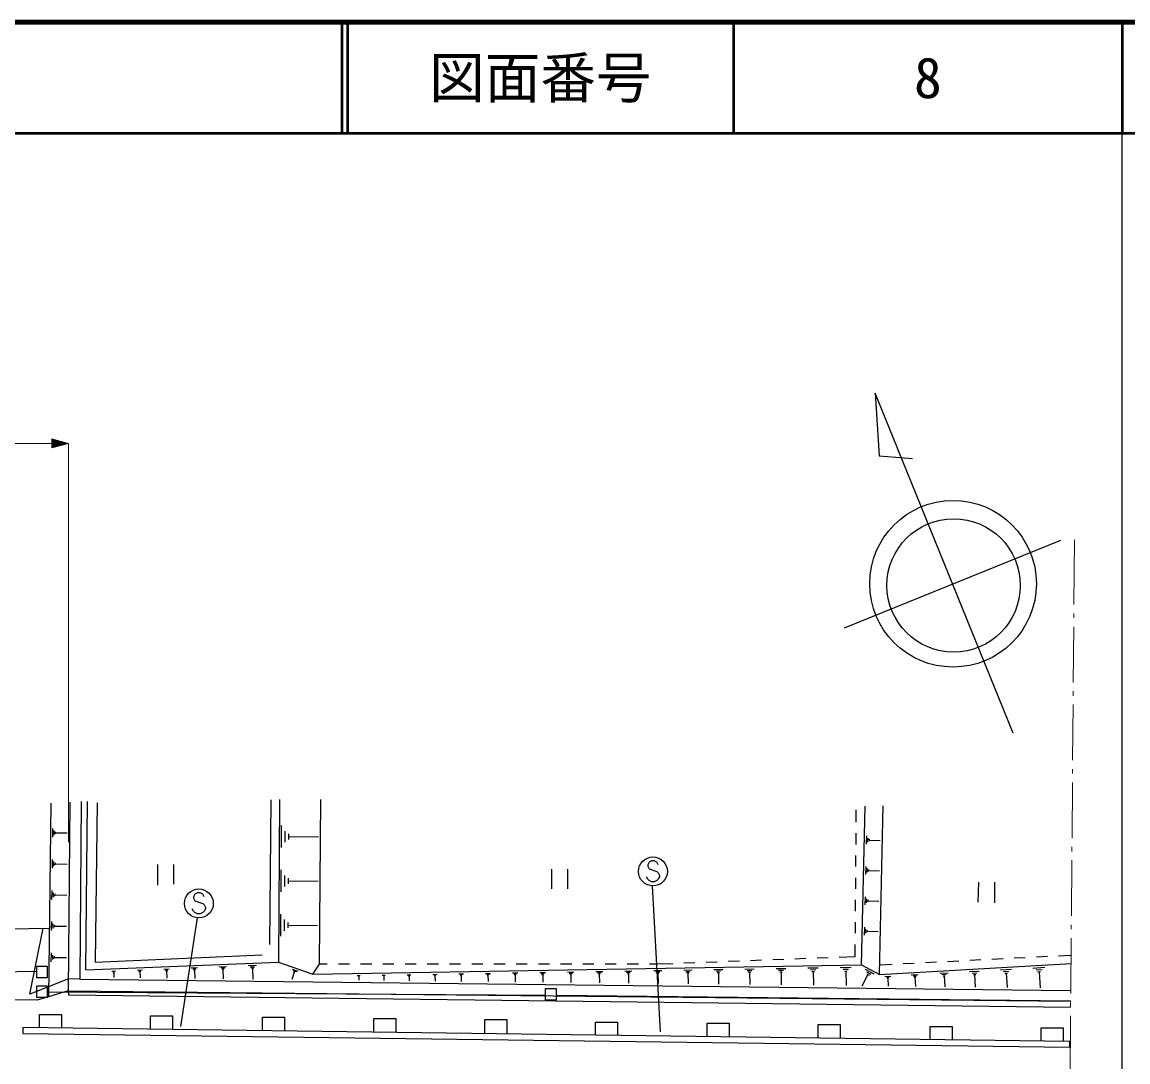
# Model space of a CAD drawing. Units: millimetres, scale not verified. Extents: x 40000 to 680000, y 20000 to 380000.
# Drawn here: x 479975 to 579500, y 286450 to 380000 of the extents above; entities that cross this region are included whole.
import ezdxf
from ezdxf.enums import TextEntityAlignment as Align

# ---------------------------------------------------------------- set-up
doc = ezdxf.new("R2010")
doc.units = ezdxf.units.MM
doc.header["$LTSCALE"] = 1000
for name, color, linetype, lineweight in [('M-BGD', 7, 'Continuous', 25), ('M-BGD-HTXT', 7, 'Continuous', 13), ('M-BMK-ROW', 30, 'Continuous', 25), ('M-STR-HTXT', 7, 'Continuous', 13), ('M-STR-STRC', 7, 'Continuous', 25), ('M-STR-STRD', 7, 'Continuous', 25), ('M-TTL', 2, 'Continuous', 140), ('M-TTL-BAND', 7, 'Continuous', 25), ('M-TTL-LINE', 7, 'Continuous', 50)]:
    doc.layers.add(name, color=color, linetype=linetype, lineweight=lineweight)
doc.layers.add('M-TTL-TXT', color=7, linetype='Continuous')
doc.styles.add('ＭＳ ゴシック', font='')
doc.styles.get('ＭＳ ゴシック').set_extended_font_data('MS Gothic')

msp = doc.modelspace()

# ---------------------------------------------------------------- linework, layer by layer
at = {"layer": 'M-BGD'}
for p, q in [((569172, 316016), (556767, 346627)), ((556767, 346627), (557111, 340971)), ((557111, 340971), (560102, 340730)), ((553995, 325511), (573457, 333398)), ((482562, 309719), (482364, 292311)), ((485718, 294721), (485874, 309885)), ((502277, 297023), (502392, 310025)), ((555023, 309128), (555015, 308018)), ((555533, 295180), (555856, 309447)), ((557144, 294314), (557478, 309500)), ((503313, 305727), (503326, 307720)), ((482727, 306667), (482736, 307451)), ((482860, 306862), (482864, 307254)), ((482992, 306958), (482994, 307154)), ((482993, 307056), (484039, 307045)), ((503648, 306223), (503655, 307220)), ((503982, 306470), (503985, 306968)), ((503983, 306719), (506640, 306702)), ((555007, 307018), (555000, 306018)), ((555979, 306044), (555996, 306777)), ((556106, 306224), (556114, 306591)), ((556230, 306313), (556234, 306496)), ((556232, 306405), (557209, 306382)), ((482695, 303873), (482704, 304664)), ((554992, 305018), (554984, 304018)), ((482829, 304070), (482834, 304465)), ((482962, 304167), (482965, 304365)), ((482963, 304266), (484018, 304254)), ((492151, 304222), (492151, 302359)), ((493591, 304222), (493591, 302444)), ((503287, 301742), (503300, 303730)), ((527627, 303798), (527627, 302020)), ((529066, 303798), (529066, 302020)), ((555917, 303309), (555934, 304044)), ((556044, 303490), (556052, 303857)), ((556168, 303579), (556172, 303763)), ((556170, 303671), (557149, 303649)), ((503622, 302237), (503628, 303231)), ((503954, 302483), (503958, 302980)), ((503956, 302732), (506606, 302714)), ((554977, 303018), (554969, 302018)), ((566065, 302613), (565981, 300835)), ((567505, 302613), (567505, 300750)), ((482664, 301073), (482673, 301870)), ((482799, 301271), (482803, 301669)), ((482933, 301369), (482935, 301568)), ((482934, 301468), (483997, 301456)), ((554961, 301018), (554954, 300018)), ((555855, 300574), (555872, 301309)), ((555982, 300755), (555990, 301123)), ((556107, 300844), (556111, 301028)), ((556109, 300936), (557089, 300914)), ((503261, 297762), (503274, 299745)), ((482632, 298266), (482641, 299070)), ((482768, 298465), (482773, 298867)), ((482903, 298564), (482905, 298765)), ((482904, 298665), (483976, 298652)), ((503595, 298255), (503601, 299247)), ((503927, 298501), (503930, 298997)), ((503929, 298749), (506572, 298732)), ((554946, 299018), (554939, 298018)), ((555793, 297838), (555810, 298574)), ((555920, 298019), (555928, 298387)), ((556045, 298108), (556049, 298292)), ((556047, 298200), (557029, 298178)), ((554931, 297018), (554923, 295909)), ((482600, 295452), (482609, 296262)), ((482737, 295653), (482742, 296058)), ((482873, 295753), (482876, 295955)), ((482875, 295854), (483955, 295842)), ((548529, 295664), (547530, 295626)), ((550528, 295740), (549529, 295702)), ((552526, 295817), (551527, 295779)), ((554923, 295909), (553526, 295855)), ((565270, 295597), (566269, 295648)), ((567267, 295698), (568266, 295749)), ((569265, 295799), (570264, 295850)), ((571262, 295900), (572261, 295951)), ((573260, 296001), (574376, 296058)), ((485718, 294721), (503046, 295427)), ((488043, 294615), (488388, 294629)), ((490350, 294709), (490769, 294726)), ((490458, 294644), (490667, 294652)), ((492730, 294806), (493224, 294826)), ((492857, 294729), (493104, 294739)), ((492922, 294649), (493046, 294654)), ((492984, 294652), (493011, 293993)), ((495184, 294906), (495756, 294930)), ((495331, 294817), (495616, 294828)), ((495406, 294724), (495549, 294730)), ((495477, 294727), (495508, 293965)), ((497714, 295009), (498366, 295036)), ((497881, 294907), (498207, 294921)), ((497967, 294802), (498130, 294809)), ((498049, 294805), (498084, 293936)), ((500323, 295116), (501057, 295146)), ((500512, 295001), (500879, 295016)), ((500608, 294882), (500792, 294890)), ((500700, 294886), (500740, 293906)), ((504279, 294785), (504783, 294609)), ((504376, 294657), (504628, 294569)), ((506148, 294345), (555533, 295180)), ((507441, 295246), (506743, 295246)), ((509441, 295245), (508441, 295245)), ((511441, 295244), (510441, 295244)), ((513441, 295242), (512441, 295243)), ((515441, 295241), (514441, 295242)), ((517441, 295240), (516441, 295241)), ((519441, 295239), (518441, 295240)), ((521441, 295238), (520441, 295238)), ((523441, 295237), (522441, 295237)), ((525441, 295235), (524441, 295236)), ((527441, 295234), (526441, 295235)), ((529441, 295233), (528441, 295234)), ((531441, 295232), (530441, 295232)), ((533441, 295231), (532441, 295231)), ((534208, 294619), (534865, 294630)), ((535441, 295230), (534441, 295230)), ((537140, 295229), (536441, 295229)), ((536843, 294664), (537545, 294676)), ((538537, 295282), (537140, 295229)), ((539522, 294709), (540270, 294722)), ((540535, 295358), (539536, 295320)), ((542534, 295435), (541534, 295397)), ((542246, 294755), (543040, 294769)), ((542447, 294626), (542844, 294633)), ((544532, 295511), (543533, 295473)), ((545016, 294802), (545858, 294816)), ((545229, 294665), (545650, 294673)), ((546531, 295588), (545532, 295549)), ((547833, 294850), (548722, 294865)), ((548058, 294705), (548503, 294713)), ((550698, 294898), (551635, 294914)), ((550935, 294746), (551404, 294754)), ((553610, 294947), (554598, 294964)), ((553860, 294787), (554354, 294795)), ((553986, 294625), (554233, 294629)), ((554110, 294627), (554132, 293310)), ((555854, 294780), (556633, 294362)), ((557163, 295187), (558279, 295244)), ((559278, 295294), (560276, 295345)), ((561275, 295395), (562274, 295446)), ((563272, 295496), (564271, 295547)), ((565257, 294573), (566107, 294622)), ((568046, 294731), (569012, 294786)), ((568297, 294584), (568780, 294611)), ((570949, 294896), (572036, 294957)), ((571231, 294730), (571774, 294761)), ((488131, 294561), (488304, 294568)), ((488177, 294505), (488263, 294509)), ((488220, 294507), (488239, 294046)), ((490513, 294576), (490618, 294580)), ((490565, 294578), (490588, 294020)), ((504472, 294529), (504238, 293857)), ((504409, 294551), (504535, 294507)), ((510145, 294212), (510394, 294217)), ((510269, 294214), (510276, 293800)), ((512374, 294250), (512661, 294255)), ((512518, 294253), (512526, 293775)), ((514641, 294288), (514967, 294294)), ((514724, 294236), (514886, 294238)), ((514765, 294182), (514846, 294184)), ((514806, 294183), (514813, 293749)), ((516947, 294327), (517311, 294334)), ((517039, 294268), (517221, 294271)), ((517085, 294208), (517176, 294210)), ((517131, 294209), (517139, 293723)), ((519291, 294367), (519695, 294374)), ((519393, 294301), (519595, 294305)), ((519444, 294235), (519545, 294237)), ((519495, 294236), (519504, 293697)), ((521674, 294407), (522119, 294415)), ((521787, 294335), (522009, 294339)), ((521843, 294262), (521954, 294264)), ((521899, 294263), (521909, 293670)), ((524098, 294448), (524584, 294457)), ((524221, 294369), (524463, 294374)), ((524283, 294290), (524404, 294292)), ((524343, 294291), (524354, 293643)), ((526562, 294490), (527090, 294499)), ((526696, 294404), (526959, 294409)), ((526763, 294317), (526895, 294320)), ((526829, 294319), (526841, 293615)), ((529068, 294532), (529639, 294542)), ((529212, 294440), (529498, 294445)), ((529285, 294346), (529428, 294348)), ((529357, 294347), (529369, 293587)), ((531617, 294575), (532230, 294586)), ((531772, 294476), (532078, 294481)), ((531850, 294375), (532003, 294377)), ((531927, 294376), (531941, 293558)), ((534374, 294512), (534703, 294518)), ((534458, 294404), (534622, 294407)), ((534540, 294406), (534555, 293529)), ((537020, 294550), (537371, 294556)), ((537110, 294434), (537285, 294437)), ((537198, 294436), (537213, 293499)), ((539711, 294588), (540085, 294594)), ((539806, 294465), (539993, 294468)), ((539900, 294466), (539917, 293469)), ((542548, 294496), (542747, 294499)), ((542648, 294497), (542666, 293438)), ((545337, 294527), (545547, 294531)), ((545442, 294529), (545461, 293407)), ((548172, 294559), (548394, 294563)), ((548283, 294561), (548303, 293376)), ((551055, 294592), (551289, 294595)), ((551172, 294594), (551193, 293343)), ((556104, 294311), (555546, 293272)), ((555979, 294546), (556369, 294336)), ((556007, 294364), (556201, 294259)), ((557622, 294141), (558155, 294171)), ((557760, 294060), (558027, 294075)), ((557832, 293975), (557965, 293982)), ((557899, 293979), (557939, 293268)), ((560001, 294276), (560633, 294312)), ((560165, 294179), (560481, 294197)), ((560250, 294079), (560408, 294088)), ((560329, 294083), (560377, 293240)), ((562577, 294422), (563316, 294464)), ((562768, 294309), (563138, 294330)), ((562868, 294191), (563053, 294201)), ((562960, 294196), (563016, 293211)), ((565477, 294444), (565903, 294468)), ((565592, 294308), (565804, 294320)), ((565698, 294314), (565762, 293180)), ((568427, 294430), (568668, 294443)), ((568547, 294437), (568620, 293148)), ((571377, 294557), (571649, 294572)), ((571513, 294564), (571595, 293115)), ((484133, 292836), (574351, 291926))]:
    msp.add_line(p, q, dxfattribs=at)
for points in [[(484259, 309827), (484133, 292836), (482364, 292311)], [(485297, 309885), (485166, 293880), (574303, 292885)], [(486743, 309745), (486553, 295432), (501574, 296077)], [(503141, 310048), (503046, 295427), (506148, 294345), (506743, 295246), (506869, 310063)], [(482364, 292311), (481331, 291999), (428892, 292715), (423096, 299110), (423373, 300757), (428765, 295344), (430544, 294202), (470044, 293526), (471577, 294590), (476486, 294464), (478704, 298413), (482434, 298493)], [(485166, 293880), (484141, 293919), (480673, 292530), (481869, 298481)], [(555533, 295180), (557144, 294314), (574395, 295291)], [(484133, 292836), (484146, 292468), (574347, 291363)], [(481528, 289511), (481528, 290726), (483505, 290726), (483505, 289485)], [(491527, 289380), (491527, 290603), (493504, 290603), (493504, 289354)], [(501605, 289247), (501605, 290479), (503582, 290479), (503582, 289221)], [(511622, 289116), (511622, 290345), (513599, 290345), (513599, 289090)], [(521635, 288984), (521635, 290271), (523612, 290271), (523612, 288958)], [(531574, 288854), (531574, 290033), (533551, 290033), (533551, 288828)], [(541642, 288722), (541642, 289934), (543619, 289934), (543619, 288696)], [(551631, 288591), (551631, 289802), (553607, 289802), (553607, 288565)], [(561695, 288458), (561695, 289638), (563672, 289638), (563672, 288433)], [(571704, 288327), (571704, 289520), (573681, 289520), (573681, 288301)]]:
    msp.add_lwpolyline(points, dxfattribs=at)
for centre, radius in [((563765, 329470), 7500), ((563816, 329321), 6000)]:
    msp.add_circle(centre, radius, dxfattribs=at)
at = {"layer": 'M-BGD-HTXT'}
for p, q in [((574693, 333416), (574645, 327593)), ((574638, 326793), (574635, 326393)), ((574628, 325593), (574587, 320593)), ((574581, 319793), (574577, 319393)), ((574571, 318593), (574530, 313593)), ((574523, 312793), (574520, 312393)), ((574513, 311593), (574472, 306593)), ((574465, 305793), (574462, 305393)), ((574456, 304593), (574414, 299594)), ((574408, 298794), (574404, 298394)), ((574398, 297594), (574357, 292594)), ((574350, 291794), (574347, 291394)), ((574340, 290594), (574292, 284770))]:
    msp.add_line(p, q, dxfattribs=at)
at = {"layer": 'M-BMK-ROW'}
for p, q in [((467405, 294442), (481256, 294598)), ((482256, 295038), (481256, 295038)), ((481256, 295038), (481256, 294038)), ((482256, 294038), (482256, 295038)), ((481256, 294038), (482256, 294038)), ((482272, 293259), (481272, 293259)), ((481272, 293259), (481272, 292259)), ((482272, 292259), (482272, 293259)), ((482277, 292748), (527058, 292461)), ((528060, 293025), (527060, 293025)), ((527060, 293025), (527060, 292025)), ((528060, 292025), (528060, 293025)), ((481272, 292259), (482272, 292259)), ((527060, 292025), (528060, 292025)), ((528059, 292459), (574344, 291945))]:
    msp.add_line(p, q, dxfattribs=at)
at = {"layer": 'M-STR-HTXT'}
for p, q in [((484139, 342095), (482639, 342497)), ((482639, 342497), (482639, 341693)), ((482939, 342416), (482639, 342416)), ((430363, 342095), (482639, 342095)), ((482639, 342336), (483239, 342336)), ((483539, 342256), (482639, 342256)), ((482639, 342175), (483839, 342175)), ((484139, 342095), (482639, 341693)), ((484139, 342095), (482639, 342095)), ((482639, 342014), (483839, 342014)), ((483539, 341934), (482639, 341934)), ((482639, 341854), (483239, 341854)), ((482939, 341773), (482639, 341773)), ((484139, 342095), (484139, 306205))]:
    msp.add_line(p, q, dxfattribs=at)
at = {"layer": 'M-STR-STRC'}
for p, q in [((536400, 304413), (536282, 304177)), ((536282, 304177), (536282, 304059)), ((536282, 304059), (536400, 303822)), ((536636, 304531), (536400, 304413)), ((536400, 303822), (537109, 303586)), ((536872, 304531), (536636, 304531)), ((537109, 304413), (536872, 304531)), ((537227, 304177), (537109, 304413)), ((537109, 303586), (537227, 303468)), ((536282, 302877), (536163, 303113)), ((536400, 302759), (536282, 302877)), ((536636, 302640), (536400, 302759)), ((536872, 302640), (536636, 302640)), ((537109, 302759), (536872, 302640)), ((537227, 302877), (537109, 302759)), ((537227, 303468), (537345, 303231)), ((537345, 303113), (537227, 302877)), ((537345, 303231), (537345, 303113)), ((495764, 301651), (495528, 301533)), ((496001, 301651), (495764, 301651)), ((496237, 301533), (496001, 301651)), ((536674, 302288), (537417, 289140)), ((495528, 301533), (495410, 301296)), ((495410, 301296), (495410, 301178)), ((495410, 301178), (495528, 300942)), ((495528, 300942), (496237, 300705)), ((496355, 301296), (496237, 301533)), ((496237, 300705), (496355, 300587)), ((496355, 300587), (496474, 300351)), ((495410, 299996), (495292, 300233)), ((495528, 299878), (495410, 299996)), ((495764, 299760), (495528, 299878)), ((496001, 299760), (495764, 299760)), ((496237, 299878), (496001, 299760)), ((496355, 299996), (496237, 299878)), ((496474, 300233), (496355, 299996)), ((496474, 300351), (496474, 300233)), ((495741, 299413), (494243, 289625))]:
    msp.add_line(p, q, dxfattribs=at)
for centre in [(536754, 303586), (495883, 300705)]:
    msp.add_circle(centre, 1300, dxfattribs=at)
at = {"layer": 'M-STR-STRD'}
msp.add_lwpolyline([(574268, 288293), (480025, 289531), (480025, 289018), (574280, 287767)], close=True, dxfattribs=at)
at = {"layer": 'M-TTL'}
msp.add_line((680000, 380000), (40000, 380000), dxfattribs=at)
at = {"layer": 'M-TTL-BAND'}
msp.add_line((579000, 20000), (579000, 370000), dxfattribs=at)
at = {"layer": 'M-TTL-LINE'}
for p, q in [((508747, 380000), (508747, 370000)), ((509247, 380000), (509247, 370000)), ((543997, 380000), (543997, 370000)), ((579000, 380000), (579000, 370000)), ((40000, 370000), (680000, 370000))]:
    msp.add_line(p, q, dxfattribs=at)

# ---------------------------------------------------------------- texts
at = {"layer": 'M-TTL-TXT', "style": 'ＭＳ ゴシック'}
for s, p in [('図面番号', (526622, 375000)), ('8', (561497, 375000))]:
    msp.add_text(s, height=3666, dxfattribs=at).set_placement(p, align=Align.MIDDLE_CENTER)

doc.saveas('drawing.dxf')
